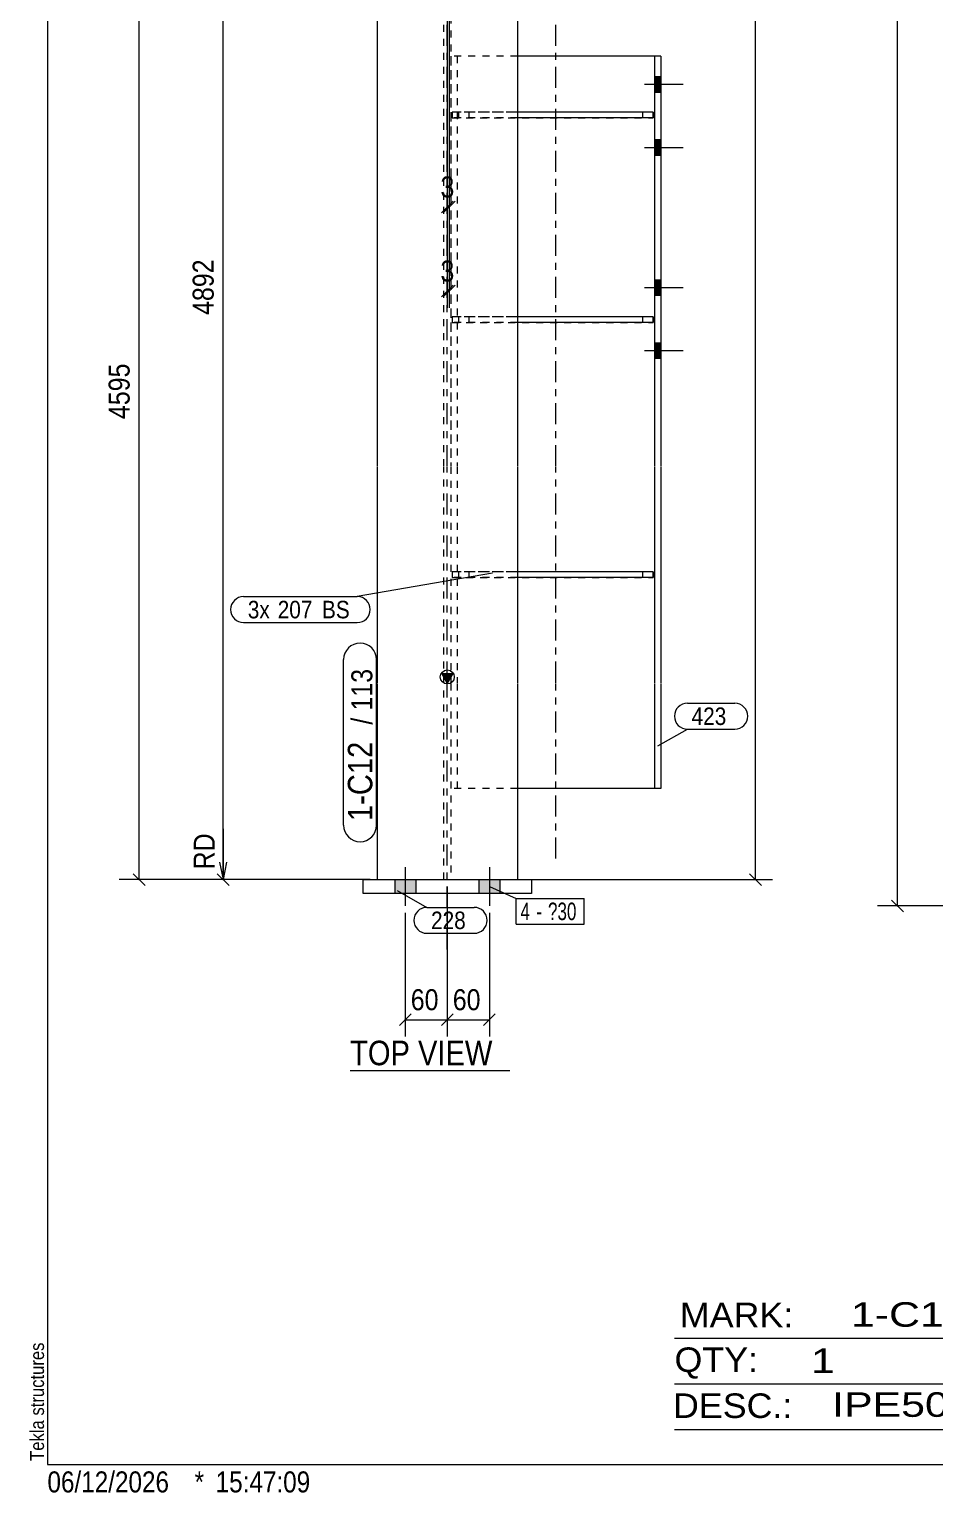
# Model space of a CAD drawing. Header units: millimetres. Extents: x 2 to 579, y 1 to 825.
# Drawn here: x 2.4 to 131.7, y 1 to 209.8 of the extents above; entities that cross this region are included whole.
import ezdxf

# ---------------------------------------------------------------- set-up
doc = ezdxf.new("R2010")
doc.units = ezdxf.units.MM
for name, pattern in [('XKITLINE00', [0]), ('XKITLINE01', [4, 1, -1, 1, -1]), ('XKITLINE03', [6, 3, -1, 1, -1])]:
    doc.linetypes.add(name, pattern=pattern)
for name, color, linetype, lineweight in [('Bolt', 3, 'Continuous', 0), ('BoltMark', 7, 'Continuous', 0), ('Dimensions', 7, 'Continuous', 0), ('DrawingSheet', 5, 'Continuous', 0), ('OtherObjectType', 7, 'Continuous', 0), ('Part', 2, 'Continuous', 0), ('PartMark', 7, 'Continuous', 0)]:
    doc.layers.add(name, color=color, linetype=linetype, lineweight=lineweight)
doc.styles.add('ARIAL', font='ARIAL.TTF')
doc.styles.add('ARIAL_NARROW', font='ARIALN.TTF')

# ---------------------------------------------------------------- blocks, each defined once
blk = doc.blocks.new('*A51')
at = {"layer": 'Bolt'}
for points in [[(57.57, 88.47), (57.57, 86.47), (54.57, 86.47), (54.57, 88.47)], [(57.57, 88.47), (57.57, 86.47), (54.57, 86.47), (54.57, 88.47)], [(69.57, 88.47), (69.57, 86.47), (66.57, 86.47), (66.57, 88.47)], [(69.57, 88.47), (69.57, 86.47), (66.57, 86.47), (66.57, 88.47)]]:
    blk.add_hatch(color=3, dxfattribs=at).paths.add_polyline_path(points, flags=17)
at = {"layer": 'Bolt', "color": 3, "linetype": 'XKITLINE00', "lineweight": 0}
for p, q in [((56.07, 90.22), (56.07, 84.72)), ((56.07, 90.22), (56.07, 84.72)), ((68.07, 90.22), (68.07, 84.72)), ((68.07, 90.22), (68.07, 84.72)), ((54.57, 88.47), (54.57, 86.47)), ((54.57, 88.47), (54.57, 86.47)), ((57.57, 88.47), (57.57, 86.47)), ((57.57, 88.47), (57.57, 86.47)), ((66.57, 88.47), (66.57, 86.47)), ((66.57, 88.47), (66.57, 86.47)), ((69.57, 88.47), (69.57, 86.47)), ((69.57, 88.47), (69.57, 86.47))]:
    blk.add_line(p, q, dxfattribs=at)
blk = doc.blocks.new('*A60')
at = {"layer": 'Bolt'}
for points in [[(92.57, 200.87), (91.67, 200.87), (91.67, 203.07), (92.57, 203.07)], [(92.57, 200.87), (91.67, 200.87), (91.67, 203.07), (92.57, 203.07)], [(92.57, 191.87), (91.67, 191.87), (91.67, 194.07), (92.57, 194.07)], [(92.57, 191.87), (91.67, 191.87), (91.67, 194.07), (92.57, 194.07)], [(92.57, 171.87), (91.67, 171.87), (91.67, 174.07), (92.57, 174.07)], [(92.57, 171.87), (91.67, 171.87), (91.67, 174.07), (92.57, 174.07)], [(92.57, 162.87), (91.67, 162.87), (91.67, 165.07), (92.57, 165.07)], [(92.57, 162.87), (91.67, 162.87), (91.67, 165.07), (92.57, 165.07)]]:
    blk.add_hatch(color=3, dxfattribs=at).paths.add_polyline_path(points, flags=17)
at = {"layer": 'Bolt', "color": 3, "linetype": 'XKITLINE00', "lineweight": 0}
for p, q in [((91.67, 203.07), (92.57, 203.07)), ((91.67, 203.07), (92.57, 203.07)), ((90.22, 201.97), (95.72, 201.97)), ((90.22, 201.97), (95.72, 201.97)), ((91.67, 200.87), (92.57, 200.87)), ((91.67, 200.87), (92.57, 200.87)), ((90.22, 192.97), (95.72, 192.97)), ((90.22, 192.97), (95.72, 192.97)), ((91.67, 194.07), (92.57, 194.07)), ((91.67, 194.07), (92.57, 194.07)), ((91.67, 191.87), (92.57, 191.87)), ((91.67, 191.87), (92.57, 191.87)), ((91.67, 174.07), (92.57, 174.07)), ((91.67, 174.07), (92.57, 174.07)), ((90.22, 172.97), (95.72, 172.97)), ((90.22, 172.97), (95.72, 172.97)), ((91.67, 171.87), (92.57, 171.87)), ((91.67, 171.87), (92.57, 171.87)), ((91.67, 165.07), (92.57, 165.07)), ((91.67, 165.07), (92.57, 165.07)), ((90.22, 163.97), (95.72, 163.97)), ((90.22, 163.97), (95.72, 163.97)), ((91.67, 162.87), (92.57, 162.87)), ((91.67, 162.87), (92.57, 162.87))]:
    blk.add_line(p, q, dxfattribs=at)
blk = doc.blocks.new('*A62')
at = {"layer": 'Part'}
blk.add_hatch(color=2, dxfattribs=at).paths.add_polyline_path([(61.27, 117.88), (62.87, 117.88), (62.07, 116.48)], flags=17)
at = {"layer": 'Part', "color": 2, "linetype": 'XKITLINE00', "lineweight": 0}
for p, q in [((52.07, 664.77), (52.07, 147.47)), ((72.07, 664.77), (72.07, 147.47)), ((52.07, 147.37), (52.07, 116.57)), ((72.07, 147.37), (72.07, 116.57)), ((62.07, 116.48), (61.27, 117.88)), ((61.27, 117.88), (62.87, 117.88)), ((62.87, 117.88), (62.07, 116.48)), ((52.07, 116.47), (52.07, 88.47)), ((72.07, 116.47), (72.07, 88.47))]:
    blk.add_line(p, q, dxfattribs=at)
at = {"layer": 'Part', "color": 7, "linetype": 'XKITLINE01', "lineweight": 0}
for p, q in [((61.57, 147.47), (61.57, 663.65)), ((62.57, 663.65), (62.57, 147.47)), ((61.57, 116.57), (61.57, 147.37)), ((62.57, 147.37), (62.57, 116.57)), ((61.57, 88.47), (61.57, 116.47)), ((62.57, 116.47), (62.57, 88.47)), ((52.07, 88.47), (72.07, 88.47))]:
    blk.add_line(p, q, dxfattribs=at)
at = {"layer": 'Part', "color": 7, "linetype": 'XKITLINE03', "lineweight": 0}
for p, q in [((62.07, 147.47), (62.07, 657.29)), ((62.07, 116.57), (62.07, 147.37)), ((62.07, 78.47), (62.07, 116.47))]:
    blk.add_line(p, q, dxfattribs=at)
at = {"layer": 'Part', "color": 2, "linetype": 'XKITLINE00', "lineweight": 0}
blk.add_circle((62.07, 117.38), 1, dxfattribs=at)
blk = doc.blocks.new('*A63')
at = {"layer": 'Part', "color": 2, "linetype": 'XKITLINE00', "lineweight": 0}
for p, q in [((50.07, 86.47), (50.07, 88.47)), ((50.07, 88.47), (74.07, 88.47)), ((74.07, 88.47), (74.07, 86.47)), ((74.07, 86.47), (50.07, 86.47))]:
    blk.add_line(p, q, dxfattribs=at)
blk = doc.blocks.new('*A80')
at = {"layer": 'Part', "color": 7, "linetype": 'XKITLINE03', "lineweight": 0}
for p, q in [((77.57, 147.47), (77.57, 215.97)), ((77.57, 116.57), (77.57, 147.37)), ((77.57, 91.47), (77.57, 116.47))]:
    blk.add_line(p, q, dxfattribs=at)
at = {"layer": 'Part', "color": 7, "linetype": 'XKITLINE01', "lineweight": 0}
for p, q in [((62.57, 205.97), (62.57, 147.47)), ((72.07, 205.97), (62.57, 205.97)), ((63.47, 205.97), (63.47, 147.47)), ((62.57, 147.37), (62.57, 116.57)), ((63.47, 147.37), (63.47, 116.57)), ((62.57, 116.47), (62.57, 101.47)), ((63.47, 116.47), (63.47, 101.47)), ((72.07, 101.47), (62.57, 101.47))]:
    blk.add_line(p, q, dxfattribs=at)
at = {"layer": 'Part', "color": 2, "linetype": 'XKITLINE00', "lineweight": 0}
for p, q in [((92.57, 205.97), (72.07, 205.97)), ((91.67, 205.97), (91.67, 147.47)), ((92.57, 205.97), (92.57, 147.47)), ((91.67, 147.37), (91.67, 116.57)), ((92.57, 147.37), (92.57, 116.57)), ((91.67, 116.47), (91.67, 101.47)), ((92.57, 116.47), (92.57, 101.47)), ((92.57, 101.47), (72.07, 101.47))]:
    blk.add_line(p, q, dxfattribs=at)
blk = doc.blocks.new('*A81')
at = {"layer": 'Part', "color": 7, "linetype": 'XKITLINE01', "lineweight": 0}
for p, q in [((91.47, 132.37), (62.77, 132.37)), ((62.77, 132.37), (62.77, 131.57)), ((63.67, 132.37), (63.67, 131.57)), ((65.17, 131.57), (65.17, 132.37)), ((72.07, 132.37), (72.07, 131.57)), ((89.97, 131.57), (89.97, 132.37)), ((91.47, 131.57), (91.47, 132.37)), ((62.77, 131.57), (91.47, 131.57))]:
    blk.add_line(p, q, dxfattribs=at)
blk = doc.blocks.new('*A82')
at = {"layer": 'Part', "color": 7, "linetype": 'XKITLINE01', "lineweight": 0}
for p, q in [((72.07, 132.37), (62.77, 132.37)), ((62.77, 132.37), (62.77, 131.57)), ((63.67, 132.37), (63.67, 131.57)), ((65.17, 131.57), (65.17, 132.37)), ((72.07, 132.37), (72.07, 131.57)), ((89.97, 131.57), (89.97, 132.37)), ((72.07, 131.57), (62.77, 131.57))]:
    blk.add_line(p, q, dxfattribs=at)
at = {"layer": 'Part', "color": 2, "linetype": 'XKITLINE00', "lineweight": 0}
for p, q in [((91.47, 132.37), (72.07, 132.37)), ((91.47, 132.37), (91.47, 131.57)), ((91.47, 131.57), (72.07, 131.57))]:
    blk.add_line(p, q, dxfattribs=at)
blk = doc.blocks.new('*A83')
at = {"layer": 'Part', "color": 7, "linetype": 'XKITLINE01', "lineweight": 0}
for p, q in [((91.47, 168.77), (62.77, 168.77)), ((62.77, 168.77), (62.77, 167.97)), ((62.77, 167.97), (91.47, 167.97)), ((63.67, 168.77), (63.67, 167.97)), ((65.17, 167.97), (65.17, 168.77)), ((72.07, 168.77), (72.07, 167.97)), ((89.97, 167.97), (89.97, 168.77)), ((91.47, 167.97), (91.47, 168.77))]:
    blk.add_line(p, q, dxfattribs=at)
blk = doc.blocks.new('*A84')
at = {"layer": 'Part', "color": 7, "linetype": 'XKITLINE01', "lineweight": 0}
for p, q in [((72.07, 168.77), (62.77, 168.77)), ((62.77, 168.77), (62.77, 167.97)), ((72.07, 167.97), (62.77, 167.97)), ((63.67, 168.77), (63.67, 167.97)), ((65.17, 167.97), (65.17, 168.77)), ((72.07, 168.77), (72.07, 167.97)), ((89.97, 167.97), (89.97, 168.77))]:
    blk.add_line(p, q, dxfattribs=at)
at = {"layer": 'Part', "color": 2, "linetype": 'XKITLINE00', "lineweight": 0}
for p, q in [((91.47, 168.77), (72.07, 168.77)), ((91.47, 167.97), (72.07, 167.97)), ((91.47, 168.77), (91.47, 167.97))]:
    blk.add_line(p, q, dxfattribs=at)
blk = doc.blocks.new('*A85')
at = {"layer": 'Part', "color": 7, "linetype": 'XKITLINE01', "lineweight": 0}
for p, q in [((91.47, 197.97), (62.77, 197.97)), ((62.77, 197.97), (62.77, 197.17)), ((62.77, 197.17), (91.47, 197.17)), ((63.67, 197.97), (63.67, 197.17)), ((65.17, 197.17), (65.17, 197.97)), ((72.07, 197.97), (72.07, 197.17)), ((89.97, 197.17), (89.97, 197.97)), ((91.47, 197.17), (91.47, 197.97))]:
    blk.add_line(p, q, dxfattribs=at)
blk = doc.blocks.new('*A86')
at = {"layer": 'Part', "color": 7, "linetype": 'XKITLINE01', "lineweight": 0}
for p, q in [((72.07, 197.97), (62.77, 197.97)), ((62.77, 197.97), (62.77, 197.17)), ((72.07, 197.17), (62.77, 197.17)), ((63.67, 197.97), (63.67, 197.17)), ((65.17, 197.17), (65.17, 197.97)), ((72.07, 197.97), (72.07, 197.17)), ((89.97, 197.17), (89.97, 197.97))]:
    blk.add_line(p, q, dxfattribs=at)
at = {"layer": 'Part', "color": 2, "linetype": 'XKITLINE00', "lineweight": 0}
for p, q in [((91.47, 197.97), (72.07, 197.97)), ((91.47, 197.17), (72.07, 197.17)), ((91.47, 197.97), (91.47, 197.17))]:
    blk.add_line(p, q, dxfattribs=at)
blk = doc.blocks.new('*A121')
at = {"layer": 'DrawingSheet', "color": 5, "linetype": 'XKITLINE00', "lineweight": 0}
for p, q in [((5, 825), (5, 5)), ((5, 5), (579, 5))]:
    blk.add_line(p, q, dxfattribs=at)
at = {"layer": 'DrawingSheet', "color": 5, "style": 'ARIAL', "width": 0.85}
blk.add_text('Tekla structures', height=2, rotation=90, dxfattribs=at).set_placement((4.5, 5.5))
blk = doc.blocks.new('*A125')
at = {"layer": 'OtherObjectType', "color": 6, "linetype": 'XKITLINE00', "lineweight": 0}
for p, q in [((94.5, 23), (144.5, 23)), ((94.5, 16.5), (144.5, 16.5)), ((94.5, 10), (144.5, 10))]:
    blk.add_line(p, q, dxfattribs=at)
at = {"layer": 'OtherObjectType', "color": 6, "style": 'ARIAL_NARROW'}
for s, width, p in [('MARK:', 1.275, (95.27, 24.58)), ('1-C12', 1.525501, (119.69, 24.65)), ('QTY:', 1.275, (94.5, 18.19)), ('1', 1.525501, (113.99, 18.05)), ('DESC.:', 1.275, (94.29, 11.63)), ('IPE500-J', 1.525501, (117, 11.79))]:
    blk.add_text(s, height=3.5, dxfattribs=dict(at, width=width)).set_placement(p)
blk = doc.blocks.new('*A128')
at = {"layer": 'OtherObjectType', "color": 7, "style": 'ARIAL_NARROW', "width": 1.008832}
for s, p in [('06/12/2026', (4.99, 1)), ('*', (26, 1)), ('15:47:09', (29, 1))]:
    blk.add_text(s, height=3, dxfattribs=at).set_placement(p)
blk = doc.blocks.new('*A129')
at = {"layer": 'Dimensions', "color": 7, "linetype": 'XKITLINE00', "lineweight": 0}
for p, q in [((126.32, 84.7), (126.32, 681.52)), ((202.32, 84.7), (123.47, 84.7)), ((125.48, 85.55), (127.17, 83.85))]:
    blk.add_line(p, q, dxfattribs=at)
at = {"layer": 'Dimensions', "color": 3}
blk.add_point((126.32, 84.7), dxfattribs=at)
blk = doc.blocks.new('*A202')
at = {"layer": 'Dimensions', "color": 7, "linetype": 'XKITLINE00', "lineweight": 0}
for p, q in [((106.07, 88.47), (106.07, 626.47)), ((73.07, 88.47), (108.47, 88.47)), ((105.23, 89.31), (106.92, 87.62))]:
    blk.add_line(p, q, dxfattribs=at)
at = {"layer": 'Dimensions', "color": 3}
blk.add_point((106.07, 88.47), dxfattribs=at)
blk = doc.blocks.new('*A204')
at = {"layer": 'Dimensions', "color": 7, "linetype": 'XKITLINE00', "lineweight": 0}
for p, q in [((62.07, 546.34), (62.07, 170.07)), ((62.32, 546.34), (62.32, 170.07)), ((62.92, 173.31), (61.23, 171.62)), ((63.17, 173.31), (61.48, 171.62)), ((62.07, 172.47), (62.32, 172.47))]:
    blk.add_line(p, q, dxfattribs=at)
at = {"layer": 'Dimensions', "color": 3}
for p in [(62.07, 172.47), (62.32, 172.47)]:
    blk.add_point(p, dxfattribs=at)
at = {"layer": 'Dimensions', "color": 3, "style": 'ARIAL', "width": 0.85}
blk.add_text('3', height=3, dxfattribs=at).set_placement((61.09, 173.82))
blk = doc.blocks.new('*A205')
at = {"layer": 'Dimensions', "color": 7, "linetype": 'XKITLINE00', "lineweight": 0}
for p, q in [((62.07, 416.34), (62.07, 182.07)), ((62.32, 416.34), (62.32, 182.07)), ((62.92, 185.31), (61.23, 183.62)), ((63.17, 185.31), (61.48, 183.62)), ((62.07, 184.47), (62.32, 184.47))]:
    blk.add_line(p, q, dxfattribs=at)
at = {"layer": 'Dimensions', "color": 3}
for p in [(62.07, 184.47), (62.32, 184.47)]:
    blk.add_point(p, dxfattribs=at)
at = {"layer": 'Dimensions', "color": 3, "style": 'ARIAL', "width": 0.85}
blk.add_text('3', height=3, dxfattribs=at).set_placement((61.09, 185.82))
blk = doc.blocks.new('*A209')
at = {"layer": 'PartMark', "color": 7, "linetype": 'XKITLINE00', "lineweight": 0}
for p, q in [((54.9, 86.9), (59.15, 84.5)), ((59.15, 84.5), (65.91, 84.5)), ((59.15, 80.8), (65.91, 80.8))]:
    blk.add_line(p, q, dxfattribs=at)
for centre, start, end in [((59.15, 82.65), 90, 270), ((65.91, 82.65), 270, 90)]:
    blk.add_arc(centre, 1.85, start, end, dxfattribs=at)
at = {"layer": 'PartMark', "color": 3, "style": 'ARIAL', "width": 0.85}
blk.add_text('228', height=2.5, dxfattribs=at).set_placement((59.75, 81.4))
blk = doc.blocks.new('*A210')
at = {"layer": 'PartMark', "color": 7, "linetype": 'XKITLINE00', "lineweight": 0}
for p, q in [((47.27, 96.22), (47.27, 119.86)), ((51.97, 96.22), (51.97, 119.86))]:
    blk.add_line(p, q, dxfattribs=at)
for centre, start, end in [((49.62, 119.86), 0, 180), ((49.62, 96.22), 180, 0)]:
    blk.add_arc(centre, 2.35, start, end, dxfattribs=at)
at = {"layer": 'PartMark', "color": 3, "style": 'ARIAL', "width": 0.85}
for s, p in [('113', (51.37, 112.59)), ('/', (51.37, 110.58))]:
    blk.add_text(s, height=3, rotation=90.0002, dxfattribs=at).set_placement(p)
at = {"layer": 'PartMark', "color": 1, "style": 'ARIAL', "width": 0.85}
blk.add_text('1-C12', height=3.5, rotation=90.0002, dxfattribs=at).set_placement((51.37, 96.82))
blk = doc.blocks.new('*A212')
at = {"layer": 'PartMark', "color": 7, "linetype": 'XKITLINE00', "lineweight": 0}
for p, q in [((68.54, 132.18), (49.22, 128.85)), ((32.99, 128.85), (49.22, 128.85)), ((32.99, 125.15), (49.22, 125.15))]:
    blk.add_line(p, q, dxfattribs=at)
for centre, start, end in [((32.99, 127), 90, 270), ((49.22, 127), 270, 90)]:
    blk.add_arc(centre, 1.85, start, end, dxfattribs=at)
at = {"layer": 'PartMark', "color": 3, "style": 'ARIAL', "width": 0.85}
for s, p in [('3x', (33.59, 125.75)), ('207', (37.86, 125.75)), ('BS', (44.18, 125.75))]:
    blk.add_text(s, height=2.5, dxfattribs=at).set_placement(p)
blk = doc.blocks.new('*A215')
at = {"layer": 'OtherObjectType', "color": 7, "linetype": 'XKITLINE00', "lineweight": 0}
blk.add_line((48.19, 61.22), (71.01, 61.22), dxfattribs=at)
at = {"layer": 'OtherObjectType', "color": 7, "style": 'ARIAL', "width": 0.85}
blk.add_text('TOP VIEW', height=3.5, dxfattribs=at).set_placement((48.19, 61.97))
blk = doc.blocks.new('*A216')
at = {"layer": 'Dimensions', "color": 7, "linetype": 'XKITLINE00', "lineweight": 0}
for p, q in [((51.57, 228.82), (15.22, 228.82)), ((17.23, 229.67), (18.92, 227.97)), ((18.07, 88.47), (18.07, 228.82)), ((51.07, 88.47), (15.22, 88.47)), ((17.23, 89.31), (18.92, 87.62))]:
    blk.add_line(p, q, dxfattribs=at)
at = {"layer": 'Dimensions', "color": 3}
for p in [(18.07, 228.82), (18.07, 88.47)]:
    blk.add_point(p, dxfattribs=at)
at = {"layer": 'Dimensions', "color": 3, "style": 'ARIAL', "width": 0.85}
blk.add_text('4595', height=3, dxfattribs=at).set_placement((19.37, 230.02))
blk.add_text('4595', height=3, rotation=90.0002, dxfattribs=at).set_placement((16.72, 154.19))
blk = doc.blocks.new('*A217')
at = {"layer": 'Dimensions', "color": 7, "linetype": 'XKITLINE00', "lineweight": 0}
for p, q in [((29.23, 259.37), (30.92, 257.68)), ((56.07, 258.53), (27.22, 258.53)), ((30.07, 88.47), (30.07, 258.53)), ((30.07, 95.69), (30.07, 88.47)), ((29.57, 90.97), (30.07, 88.47)), ((30.57, 90.97), (30.07, 88.47)), ((51.07, 88.47), (25.57, 88.47)), ((51.07, 88.47), (27.22, 88.47)), ((29.23, 89.31), (30.92, 87.62))]:
    blk.add_line(p, q, dxfattribs=at)
at = {"layer": 'Dimensions', "color": 3}
for p in [(30.07, 258.53), (30.07, 88.47)]:
    blk.add_point(p, dxfattribs=at)
at = {"layer": 'Dimensions', "color": 7}
blk.add_point((30.07, 88.47), dxfattribs=at)
at = {"layer": 'Dimensions', "color": 3, "style": 'ARIAL', "width": 0.85}
blk.add_text('4892', height=3, dxfattribs=at).set_placement((31.37, 259.73))
for s, p in [('4892', (28.72, 169.05)), ('RD', (28.87, 89.91))]:
    blk.add_text(s, height=3, rotation=90.0002, dxfattribs=at).set_placement(p)
blk = doc.blocks.new('*A220')
at = {"layer": 'Dimensions', "color": 7, "linetype": 'XKITLINE00', "lineweight": 0}
for p, q in [((62.07, 87.47), (62.07, 66.07)), ((56.07, 83.72), (56.07, 66.07)), ((56.92, 69.31), (55.23, 67.62)), ((62.92, 69.31), (61.23, 67.62)), ((56.07, 68.47), (62.07, 68.47))]:
    blk.add_line(p, q, dxfattribs=at)
at = {"layer": 'Dimensions', "color": 3}
for p in [(56.07, 68.47), (62.07, 68.47)]:
    blk.add_point(p, dxfattribs=at)
at = {"layer": 'Dimensions', "color": 3, "style": 'ARIAL', "width": 0.85}
blk.add_text('60', height=3, dxfattribs=at).set_placement((56.85, 69.82))
blk = doc.blocks.new('*A221')
at = {"layer": 'Dimensions', "color": 7, "linetype": 'XKITLINE00', "lineweight": 0}
for p, q in [((62.07, 87.47), (62.07, 66.07)), ((68.07, 83.72), (68.07, 66.07)), ((62.92, 69.31), (61.23, 67.62)), ((68.92, 69.31), (67.23, 67.62)), ((62.07, 68.47), (68.07, 68.47))]:
    blk.add_line(p, q, dxfattribs=at)
at = {"layer": 'Dimensions', "color": 3}
for p in [(62.07, 68.47), (68.07, 68.47)]:
    blk.add_point(p, dxfattribs=at)
at = {"layer": 'Dimensions', "color": 3, "style": 'ARIAL', "width": 0.85}
blk.add_text('60', height=3, dxfattribs=at).set_placement((62.85, 69.82))
blk = doc.blocks.new('*A224')
at = {"layer": 'BoltMark', "color": 7, "linetype": 'XKITLINE00', "lineweight": 0}
for p, q in [((68.07, 87.47), (71.91, 85.78)), ((71.91, 85.78), (81.6, 85.78)), ((71.91, 82.08), (71.91, 85.78)), ((81.6, 82.08), (81.6, 85.78)), ((71.91, 82.08), (81.6, 82.08))]:
    blk.add_line(p, q, dxfattribs=at)
at = {"layer": 'BoltMark', "color": 3, "style": 'ARIAL_NARROW', "width": 0.85}
for s, p in [('4', (72.51, 82.68)), ('-', (74.78, 82.68)), ('?30', (76.44, 82.68))]:
    blk.add_text(s, height=2.5, dxfattribs=at).set_placement(p)
blk = doc.blocks.new('*A225')
at = {"layer": 'PartMark', "color": 7, "linetype": 'XKITLINE00', "lineweight": 0}
for p, q in [((96.34, 113.63), (103.11, 113.63)), ((92.1, 107.54), (96.34, 109.93)), ((96.34, 109.93), (103.11, 109.93))]:
    blk.add_line(p, q, dxfattribs=at)
for centre, start, end in [((96.34, 111.78), 90, 270), ((103.11, 111.78), 270, 90)]:
    blk.add_arc(centre, 1.85, start, end, dxfattribs=at)
at = {"layer": 'PartMark', "color": 3, "style": 'ARIAL', "width": 0.85}
blk.add_text('423', height=2.5, dxfattribs=at).set_placement((96.94, 110.53))

msp = doc.modelspace()

# ---------------------------------------------------------------- block references
at = {"lineweight": 0}
for name in ['*A121', '*A129', '*A202', '*A204', '*A205', '*A217', '*A216', '*A80', '*A60', '*A85', '*A86', '*A83', '*A84', '*A212', '*A81', '*A82', '*A210', '*A225', '*A51', '*A63', '*A209', '*A220', '*A221', '*A224', '*A215', '*A125', '*A128']:
    msp.add_blockref(name, (0, 0), dxfattribs=at)
at = {"layer": 'Part', "lineweight": 0}
msp.add_blockref('*A62', (0, 0), dxfattribs=at)

doc.saveas('drawing.dxf')
